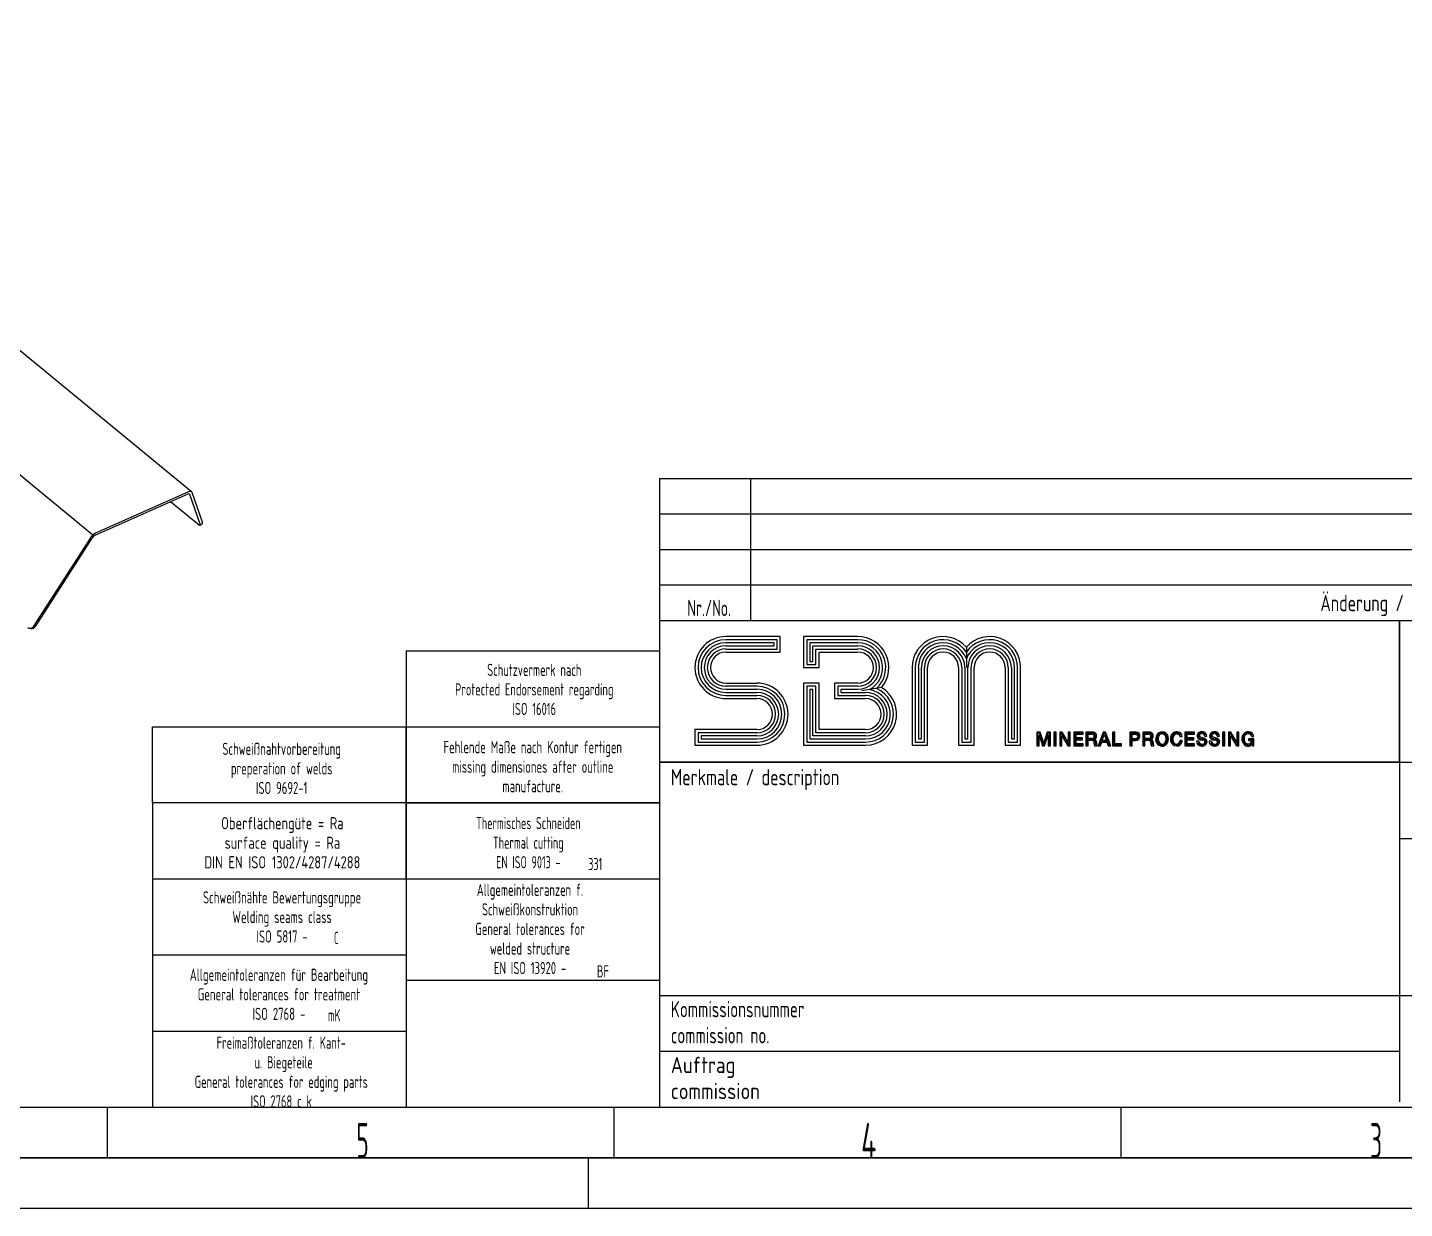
# Model space of a CAD drawing. Header units: millimetres. Extents: x 0 to 594, y 0 to 420.
# Drawn here: x 346.7 to 482.5, y 0 to 116.5 of the extents above; entities that cross this region are included whole.
import ezdxf

# ---------------------------------------------------------------- set-up
doc = ezdxf.new("R2010")
doc.units = ezdxf.units.MM
doc.layers.add('1', color=7, linetype='Continuous', true_color=0xffffff)
doc.layers.add('101', color=7, linetype='Continuous', true_color=0xffffff)
doc.styles.add('iso-1', font='isocp.shx')

# ---------------------------------------------------------------- blocks, each defined once
blk = doc.blocks.new('ISO2768', base_point=(359, 17.5))
at = {"layer": '1', "color": 4, "linetype": 'Continuous', "lineweight": 18}
for p, q in [((359, 25), (359, 17.5)), ((359, 25), (384, 25)), ((384, 25), (384, 17.5)), ((359, 17.5), (384, 17.5))]:
    blk.add_line(p, q, dxfattribs=at)
at = {"layer": '1', "color": 1, "linetype": 'Continuous', "lineweight": 13, "insert": (371.46, 18.59), "char_height": 1.2, "attachment_point": 8, "line_spacing_factor": 0.963855, "style": 'iso-1'}
blk.add_mtext('\\W0.7111;Allgemeintoleranzen für Bearbeitung\\PGeneral tolerances for treatment\\PISO 2768 -', dxfattribs=at)
at = {"layer": '1', "color": 3, "linetype": 'Continuous', "lineweight": 13, "insert": (376.29, 18.45), "char_height": 1.2, "attachment_point": 7, "line_spacing_factor": 0.963855, "style": 'iso-1'}
blk.add_mtext('\\W0.6563;mK', dxfattribs=at)
blk = doc.blocks.new('ISO16016', base_point=(384, 47.5))
at = {"layer": '1', "color": 4, "linetype": 'Continuous', "lineweight": 18}
for p, q in [((384, 55), (384, 47.5)), ((384, 55), (409, 55)), ((409, 55), (409, 47.5)), ((384, 47.5), (409, 47.5))]:
    blk.add_line(p, q, dxfattribs=at)
at = {"layer": '1', "color": 1, "linetype": 'Continuous', "lineweight": 13, "insert": (396.65, 48.66), "char_height": 1.2, "attachment_point": 8, "line_spacing_factor": 0.963855, "style": 'iso-1'}
blk.add_mtext('\\W0.6940;Schutzvermerk nach\\PProtected Endorsement regarding\\PISO 16016', dxfattribs=at)
blk = doc.blocks.new('Nach Kontur fertigen', base_point=(384, 40))
at = {"layer": '1', "color": 4, "linetype": 'Continuous', "lineweight": 18}
for p, q in [((384, 40), (384, 47.5)), ((384, 47.5), (409, 47.5)), ((409, 47.5), (409, 40)), ((409, 40), (384, 40))]:
    blk.add_line(p, q, dxfattribs=at)
at = {"layer": '1', "color": 1, "linetype": 'Continuous', "lineweight": 13, "insert": (396.5, 41.04), "char_height": 1.2, "attachment_point": 8, "line_spacing_factor": 0.963855, "style": 'iso-1'}
blk.add_mtext('\\W0.7060;Fehlende Maße nach Kontur fertigen\\Pmissing dimensiones after outline\\Pmanufacture.', dxfattribs=at)
blk = doc.blocks.new('ISO9013 - Thermisches Schneiden', base_point=(384, 32.5))
at = {"layer": '1', "color": 4, "linetype": 'Continuous', "lineweight": 18}
for p, q in [((384, 40), (409, 40)), ((384, 40), (384, 32.5)), ((409, 40), (409, 32.5)), ((384, 32.5), (409, 32.5))]:
    blk.add_line(p, q, dxfattribs=at)
at = {"layer": '1', "color": 1, "linetype": 'Continuous', "lineweight": 13, "insert": (396.06, 33.55), "char_height": 1.2, "attachment_point": 8, "line_spacing_factor": 0.963855, "style": 'iso-1'}
blk.add_mtext('\\W0.6723;Thermisches Schneiden\\PThermal cutting\\PEN ISO 9013 -', dxfattribs=at)
at = {"layer": '1', "color": 3, "linetype": 'Continuous', "lineweight": 13, "insert": (401.97, 33.37), "char_height": 1.2, "attachment_point": 7, "line_spacing_factor": 0.963855, "style": 'iso-1'}
blk.add_mtext('\\W0.6756;331', dxfattribs=at)
blk = doc.blocks.new('ISO9013 - Thermisches Schneiden [SBM]', base_point=(384, 32.5))
at = {"layer": '1', "color": 18, "linetype": 'Continuous', "lineweight": 25}
blk.add_blockref('ISO9013 - Thermisches Schneiden', (384, 32.5), dxfattribs=at)
blk = doc.blocks.new('ISO13920 - Allg_Tol_ f_ Schweißkonst_', base_point=(384, 22.5))
at = {"layer": '1', "color": 4, "linetype": 'Continuous', "lineweight": 18}
for p, q in [((384, 32.5), (384, 22.5)), ((384, 32.5), (409, 32.5)), ((409, 32.5), (409, 22.5)), ((384, 22.5), (409, 22.5))]:
    blk.add_line(p, q, dxfattribs=at)
at = {"layer": '1', "color": 1, "linetype": 'Continuous', "lineweight": 13, "insert": (396.23, 23.11), "char_height": 1.2, "attachment_point": 8, "line_spacing_factor": 0.963855, "style": 'iso-1'}
blk.add_mtext('\\W0.6988;Allgemeintoleranzen f.\\PSchweißkonstruktion\\PGeneral tolerances for\\Pwelded structure\\PEN ISO 13920 -', dxfattribs=at)
at = {"layer": '1', "color": 3, "linetype": 'Continuous', "lineweight": 13, "insert": (402.83, 22.78), "char_height": 1.2, "attachment_point": 7, "line_spacing_factor": 0.963855, "style": 'iso-1'}
blk.add_mtext('\\W0.6994;BF', dxfattribs=at)
blk = doc.blocks.new('ISO13920 - Allg_ Tol_ f_ Schweißkonst_ [SBM]', base_point=(384, 22.5))
at = {"layer": '1', "color": 18, "linetype": 'Continuous', "lineweight": 25}
blk.add_blockref('ISO13920 - Allg_Tol_ f_ Schweißkonst_', (384, 22.5), dxfattribs=at)
blk = doc.blocks.new('DIN_EN_ISO1302_A2', base_point=(359, 32.5))
at = {"layer": '1', "color": 4, "linetype": 'Continuous', "lineweight": 18}
for p, q in [((359, 40), (359, 32.5)), ((384, 40), (359, 40)), ((384, 32.5), (384, 40)), ((359, 32.5), (384, 32.5))]:
    blk.add_line(p, q, dxfattribs=at)
at = {"layer": '1', "color": 1, "linetype": 'Continuous', "lineweight": 13, "insert": (371.8, 33.54), "char_height": 1.2, "attachment_point": 8, "line_spacing_factor": 0.963855, "style": 'iso-1'}
blk.add_mtext('\\W0.8226;Oberflächengüte = Ra\\Psurface quality = Ra\\PDIN EN ISO 1302/4287/4288', dxfattribs=at)
blk = doc.blocks.new('ISO5817', base_point=(359, 25))
at = {"layer": '1', "color": 4, "linetype": 'Continuous', "lineweight": 18}
for p, q in [((359, 32.5), (359, 25)), ((359, 32.5), (384, 32.5)), ((384, 32.5), (384, 25)), ((359, 25), (384, 25))]:
    blk.add_line(p, q, dxfattribs=at)
at = {"layer": '1', "color": 1, "linetype": 'Continuous', "lineweight": 13, "insert": (371.77, 26.22), "char_height": 1.2, "attachment_point": 8, "line_spacing_factor": 0.963855, "style": 'iso-1'}
blk.add_mtext('\\W0.7101;Schweißnähte Bewertungsgruppe\\PWelding seams class\\PISO 5817 -', dxfattribs=at)
at = {"layer": '1', "color": 3, "linetype": 'Continuous', "lineweight": 13, "insert": (376.9, 26.08), "char_height": 1.2, "attachment_point": 7, "line_spacing_factor": 0.963855, "style": 'iso-1'}
blk.add_mtext('\\W0.5104;C', dxfattribs=at)
blk = doc.blocks.new('ISO9692-1', base_point=(359, 40))
at = {"layer": '1', "color": 4, "linetype": 'Continuous', "lineweight": 18}
for p, q in [((359, 40), (359, 47.5)), ((359, 47.5), (384, 47.5)), ((384, 47.5), (384, 40)), ((384, 40), (359, 40))]:
    blk.add_line(p, q, dxfattribs=at)
at = {"layer": '1', "color": 1, "linetype": 'Continuous', "lineweight": 13, "insert": (371.73, 40.87), "char_height": 1.2, "attachment_point": 8, "line_spacing_factor": 0.963855, "style": 'iso-1'}
blk.add_mtext('\\W0.7053;Schweißnahtvorbereitung\\Ppreperation of welds\\PISO 9692-1', dxfattribs=at)
blk = doc.blocks.new('ISO2768_kb - Freimaßtoleranzen f_ Kant- u_ Biegeteile', base_point=(359, 10))
at = {"layer": '1', "color": 4, "linetype": 'Continuous', "lineweight": 18}
for p, q in [((359, 17.5), (384, 17.5)), ((359, 17.5), (359, 10)), ((384, 17.5), (384, 10)), ((359, 10), (384, 10))]:
    blk.add_line(p, q, dxfattribs=at)
at = {"layer": '1', "color": 1, "linetype": 'Continuous', "lineweight": 13, "insert": (371.69, 9.96), "char_height": 1.2, "attachment_point": 8, "line_spacing_factor": 0.963855, "style": 'iso-1'}
blk.add_mtext('\\W0.6948;Freimaßtoleranzen f. Kant-\\P u. Biegeteile\\PGeneral tolerances for edging parts\\PISO 2768 c k', dxfattribs=at)

msp = doc.modelspace()

# ---------------------------------------------------------------- linework, layer by layer
at = {"layer": '1', "color": 4, "linetype": 'Continuous', "lineweight": 18}
for p, q in [((409, 72), (409, 10)), ((409, 72), (584, 72)), ((409, 58), (584, 58)), ((409, 58), (482, 58)), ((409, 58), (409, 44)), ((482, 58), (482, 10.5)), ((482, 44), (482, 58)), ((409, 44), (584, 44)), ((482, 44), (409, 44)), ((482, 36.5), (557, 36.5)), ((409, 21), (584, 21)), ((409, 10), (584, 10)), ((402, 0), (402, 5)), ((594, 0), (0, 0))]:
    msp.add_line(p, q, dxfattribs=at)
at = {"layer": '1', "color": 1, "linetype": 'Continuous', "lineweight": 13}
for p, q in [((418, 58), (418, 72)), ((409, 68.5), (584, 68.5)), ((409, 65), (584, 65)), ((409, 61.5), (584, 61.5)), ((409, 15.5), (482, 15.5)), ((25, 10), (584, 10)), ((354.5, 10), (354.5, 5)), ((404.5, 10), (404.5, 5)), ((454.5, 10), (454.5, 5))]:
    msp.add_line(p, q, dxfattribs=at)
at = {"layer": '1', "color": 1, "linetype": 'Continuous', "lineweight": 18}
for p, q in [((420.92, 56.4), (415.56, 56.4)), ((420.61, 56.09), (415.56, 56.09)), ((420.31, 55.78), (415.56, 55.78)), ((420.31, 55.48), (420.31, 55.78)), ((420.61, 55.17), (420.61, 56.09)), ((420.92, 54.87), (420.92, 56.4)), ((423.21, 56.4), (423.21, 53.34)), ((428.57, 56.4), (423.21, 56.4)), ((428.57, 56.09), (423.52, 56.09)), ((423.52, 56.09), (423.52, 53.64)), ((428.57, 55.78), (423.83, 55.78)), ((423.83, 55.78), (423.83, 53.95)), ((415.56, 55.48), (420.31, 55.48)), ((415.56, 55.17), (420.61, 55.17)), ((415.56, 54.87), (420.92, 54.87)), ((424.13, 55.48), (428.57, 55.48)), ((424.13, 53.95), (424.13, 55.48)), ((424.44, 55.17), (428.57, 55.17)), ((424.44, 53.64), (424.44, 55.17)), ((424.74, 54.87), (428.57, 54.87)), ((424.74, 53.34), (424.74, 54.87)), ((439.28, 55.36), (439.28, 53.34)), ((423.21, 53.34), (424.74, 53.34)), ((423.52, 53.64), (424.44, 53.64)), ((423.83, 53.95), (424.13, 53.95)), ((433.92, 53.34), (433.92, 45.69)), ((434.23, 53.34), (434.23, 45.99)), ((434.54, 53.34), (434.54, 46.3)), ((434.84, 46.3), (434.84, 53.34)), ((435.15, 45.99), (435.15, 53.34)), ((435.45, 45.69), (435.45, 53.34)), ((438.51, 53.34), (438.51, 45.69)), ((438.82, 53.34), (438.82, 45.99)), ((439.13, 53.34), (439.13, 46.3)), ((439.43, 46.3), (439.43, 53.34)), ((439.74, 45.99), (439.74, 53.34)), ((440.04, 45.69), (440.04, 53.34)), ((443.1, 53.34), (443.1, 45.69)), ((443.41, 53.34), (443.41, 45.99)), ((443.72, 53.34), (443.72, 46.3)), ((444.02, 46.3), (444.02, 53.34)), ((444.33, 45.99), (444.33, 53.34)), ((444.63, 45.69), (444.63, 53.34)), ((415.56, 51.81), (418.62, 51.81)), ((423.21, 51.81), (423.21, 45.69)), ((424.74, 51.81), (423.21, 51.81)), ((424.74, 47.22), (424.74, 51.81)), ((426.27, 51.81), (426.27, 50.28)), ((428.57, 51.81), (426.27, 51.81)), ((418.62, 51.5), (415.56, 51.5)), ((418.62, 51.19), (415.56, 51.19)), ((415.56, 50.89), (418.62, 50.89)), ((415.56, 50.58), (418.62, 50.58)), ((415.56, 50.28), (418.62, 50.28)), ((423.52, 51.5), (423.52, 45.99)), ((424.44, 51.5), (423.52, 51.5)), ((423.83, 51.19), (423.83, 46.3)), ((424.13, 51.19), (423.83, 51.19)), ((424.13, 46.6), (424.13, 51.19)), ((424.44, 46.91), (424.44, 51.5)), ((426.27, 50.28), (429.33, 50.28)), ((426.58, 51.5), (426.58, 50.58)), ((428.57, 51.5), (426.58, 51.5)), ((426.58, 50.58), (429.33, 50.58)), ((426.89, 51.19), (426.89, 50.89)), ((428.57, 51.19), (426.89, 51.19)), ((426.89, 50.89), (429.33, 50.89)), ((430.91, 51.37), (428.95, 51.04)), ((412.5, 47.22), (412.5, 45.69)), ((418.62, 47.22), (412.5, 47.22)), ((412.81, 46.91), (412.81, 45.99)), ((418.62, 46.91), (412.81, 46.91)), ((413.12, 46.6), (413.12, 46.3)), ((418.62, 46.6), (413.12, 46.6)), ((413.12, 46.3), (418.62, 46.3)), ((423.83, 46.3), (429.33, 46.3)), ((429.33, 46.6), (424.13, 46.6)), ((429.33, 46.91), (424.44, 46.91)), ((429.33, 47.22), (424.74, 47.22)), ((434.54, 46.3), (434.84, 46.3)), ((439.13, 46.3), (439.43, 46.3)), ((443.72, 46.3), (444.02, 46.3)), ((412.5, 45.69), (418.62, 45.69)), ((412.81, 45.99), (418.62, 45.99)), ((423.21, 45.69), (429.33, 45.69)), ((423.52, 45.99), (429.33, 45.99)), ((433.92, 45.69), (435.45, 45.69)), ((434.23, 45.99), (435.15, 45.99)), ((438.51, 45.69), (440.04, 45.69)), ((438.82, 45.99), (439.74, 45.99)), ((443.1, 45.69), (444.63, 45.69)), ((443.41, 45.99), (444.33, 45.99))]:
    msp.add_line(p, q, dxfattribs=at)
at = {"layer": '1', "color": 6, "linetype": 'Continuous', "lineweight": 18}
for p, q in [((446.21, 46.97), (446.21, 45.63)), ((446.54, 46.97), (446.21, 46.97)), ((446.33, 46.9), (446.46, 46.9)), ((446.33, 45.69), (446.33, 46.9)), ((446.44, 46.66), (446.8, 45.63)), ((446.44, 45.63), (446.44, 46.66)), ((446.46, 46.9), (446.87, 45.69)), ((446.9, 45.92), (446.54, 46.97)), ((447.24, 46.97), (446.9, 45.92)), ((446.92, 45.69), (447.33, 46.9)), ((446.99, 45.63), (447.35, 46.66)), ((447.56, 46.97), (447.24, 46.97)), ((447.33, 46.9), (447.45, 46.9)), ((447.35, 46.66), (447.35, 45.63)), ((447.45, 46.9), (447.45, 45.69)), ((447.56, 45.63), (447.56, 46.97)), ((448.13, 46.97), (447.9, 46.97)), ((447.9, 46.97), (447.9, 45.63)), ((448.02, 45.69), (448.02, 46.9)), ((448.13, 45.63), (448.13, 46.97)), ((448.48, 46.97), (448.48, 45.63)), ((448.71, 46.97), (448.48, 46.97)), ((448.58, 46.9), (448.63, 46.9)), ((448.58, 45.69), (448.58, 46.9)), ((448.63, 46.9), (449.36, 45.69)), ((448.69, 46.61), (449.28, 45.63)), ((448.69, 45.63), (448.69, 46.61)), ((449.3, 45.97), (448.71, 46.97)), ((449.3, 46.97), (449.3, 45.97)), ((449.52, 46.97), (449.3, 46.97)), ((449.41, 45.69), (449.41, 46.9)), ((449.52, 45.63), (449.52, 46.97)), ((449.86, 46.97), (449.86, 45.63)), ((450.79, 46.97), (449.86, 46.97)), ((449.98, 46.87), (449.98, 45.73)), ((450.73, 46.87), (449.98, 46.87)), ((449.98, 46.31), (450.67, 46.31)), ((450.09, 46.77), (450.79, 46.77)), ((450.09, 46.41), (450.09, 46.77)), ((450.74, 46.41), (450.09, 46.41)), ((450.09, 46.22), (450.74, 46.22)), ((450.09, 45.83), (450.09, 46.22)), ((450.74, 46.22), (450.74, 46.41)), ((450.79, 46.77), (450.79, 46.97)), ((451.07, 46.97), (451.07, 45.63)), ((451.69, 46.97), (451.07, 46.97)), ((451.18, 46.87), (451.18, 45.73)), ((451.18, 46.87), (451.69, 46.87)), ((451.78, 46.26), (451.18, 46.26)), ((451.3, 46.35), (451.3, 46.78)), ((451.3, 46.78), (451.66, 46.78)), ((451.68, 46.35), (451.3, 46.35)), ((451.7, 46.35), (451.68, 46.35)), ((451.74, 46.97), (451.69, 46.97)), ((451.92, 46.26), (451.91, 46.26)), ((452.77, 46.97), (452.27, 45.63)), ((452.42, 45.73), (452.83, 46.87)), ((452.68, 46.16), (452.88, 46.73)), ((453.01, 46.97), (452.77, 46.97)), ((452.83, 46.87), (452.94, 46.87)), ((452.88, 46.73), (453.09, 46.16)), ((452.94, 46.87), (453.36, 45.73)), ((453.51, 45.63), (453.01, 46.97)), ((453.7, 46.97), (453.7, 45.63)), ((453.93, 46.97), (453.7, 46.97)), ((453.81, 46.87), (453.81, 45.73)), ((453.93, 45.83), (453.93, 46.97)), ((455.39, 46.97), (455.39, 45.63)), ((455.96, 46.97), (455.39, 46.97)), ((455.5, 46.87), (456.01, 46.87)), ((455.5, 46.87), (455.5, 45.73)), ((456.01, 46.26), (455.5, 46.26)), ((455.62, 46.78), (455.95, 46.78)), ((455.62, 46.33), (455.62, 46.78)), ((455.95, 46.33), (455.62, 46.33)), ((455.97, 46.33), (455.95, 46.33)), ((456.03, 46.97), (455.96, 46.97)), ((456.67, 46.97), (456.67, 45.63)), ((457.28, 46.97), (456.67, 46.97)), ((456.78, 46.87), (457.28, 46.87)), ((456.78, 46.87), (456.78, 45.73)), ((457.38, 46.26), (456.78, 46.26)), ((456.89, 46.35), (456.89, 46.78)), ((456.89, 46.78), (457.26, 46.78)), ((457.27, 46.35), (456.89, 46.35)), ((457.3, 46.35), (457.27, 46.35)), ((457.34, 46.97), (457.28, 46.97)), ((457.52, 46.26), (457.51, 46.26)), ((460.33, 46.57), (460.34, 46.54)), ((460.34, 46.54), (460.56, 46.54)), ((460.84, 46.97), (460.84, 45.63)), ((461.77, 46.97), (460.84, 46.97)), ((460.95, 46.87), (460.95, 45.73)), ((461.71, 46.87), (460.95, 46.87)), ((460.95, 46.31), (461.65, 46.31)), ((461.07, 46.77), (461.77, 46.77)), ((461.07, 46.41), (461.07, 46.77)), ((461.71, 46.41), (461.07, 46.41)), ((461.07, 46.22), (461.71, 46.22)), ((461.07, 45.83), (461.07, 46.22)), ((461.71, 46.22), (461.71, 46.41)), ((461.77, 46.77), (461.77, 46.97)), ((462.77, 46.6), (462.78, 46.57)), ((462.78, 46.57), (463, 46.57)), ((462.87, 46.68), (462.87, 46.68)), ((464.02, 46.6), (464.02, 46.57)), ((464.02, 46.57), (464.24, 46.57)), ((464.11, 46.68), (464.11, 46.68)), ((464.55, 46.97), (464.55, 45.63)), ((464.77, 46.97), (464.55, 46.97)), ((464.66, 45.69), (464.66, 46.9)), ((464.77, 45.63), (464.77, 46.97)), ((465.12, 46.97), (465.12, 45.63)), ((465.35, 46.97), (465.12, 46.97)), ((465.22, 46.9), (465.27, 46.9)), ((465.22, 45.69), (465.22, 46.9)), ((465.27, 46.9), (466, 45.69)), ((465.33, 45.63), (465.33, 46.61)), ((465.33, 46.61), (465.92, 45.63)), ((465.94, 45.97), (465.35, 46.97)), ((465.94, 46.97), (465.94, 45.97)), ((466.16, 46.97), (465.94, 46.97)), ((466.05, 45.69), (466.05, 46.9)), ((466.16, 45.63), (466.16, 46.97)), ((467.09, 46.33), (467.09, 46.15)), ((467.63, 46.33), (467.09, 46.33)), ((467.52, 46.22), (467.2, 46.22)), ((467.39, 46.57), (467.4, 46.54)), ((467.4, 46.54), (467.62, 46.54)), ((467.52, 46.02), (467.52, 46.22)), ((467.63, 45.63), (467.63, 46.33)), ((446.21, 45.63), (446.44, 45.63)), ((446.8, 45.63), (446.99, 45.63)), ((446.87, 45.69), (446.92, 45.69)), ((447.35, 45.63), (447.56, 45.63)), ((447.9, 45.63), (448.13, 45.63)), ((448.48, 45.63), (448.69, 45.63)), ((449.28, 45.63), (449.52, 45.63)), ((449.36, 45.69), (449.41, 45.69)), ((449.86, 45.63), (450.8, 45.63)), ((449.98, 45.73), (450.73, 45.73)), ((450.8, 45.83), (450.09, 45.83)), ((450.8, 45.63), (450.8, 45.83)), ((451.07, 45.63), (451.3, 45.63)), ((451.3, 46.17), (451.63, 46.17)), ((451.3, 45.63), (451.3, 46.17)), ((451.92, 45.64), (451.92, 45.63)), ((451.92, 45.63), (452.17, 45.63)), ((452.27, 45.63), (452.5, 45.63)), ((452.5, 45.63), (452.63, 45.98)), ((452.55, 46.07), (453.23, 46.07)), ((452.63, 45.98), (453.14, 45.98)), ((453.09, 46.16), (452.68, 46.16)), ((453.14, 45.98), (453.27, 45.63)), ((453.27, 45.63), (453.51, 45.63)), ((453.7, 45.63), (454.59, 45.63)), ((453.81, 45.73), (454.47, 45.73)), ((454.59, 45.83), (453.93, 45.83)), ((454.59, 45.63), (454.59, 45.83)), ((455.39, 45.63), (455.62, 45.63)), ((455.62, 46.14), (455.96, 46.14)), ((455.62, 45.63), (455.62, 46.14)), ((456.67, 45.63), (456.89, 45.63)), ((456.89, 46.17), (457.23, 46.17)), ((456.89, 45.63), (456.89, 46.17)), ((457.51, 45.64), (457.52, 45.63)), ((457.52, 45.63), (457.76, 45.63)), ((460.56, 46.14), (460.35, 46.14)), ((460.56, 46.08), (460.56, 46.14)), ((460.84, 45.63), (461.78, 45.63)), ((460.95, 45.73), (461.71, 45.73)), ((461.78, 45.83), (461.07, 45.83)), ((461.78, 45.63), (461.78, 45.83)), ((462.21, 46.07), (461.98, 46.07)), ((462.21, 46.04), (462.21, 46.07)), ((463.45, 46.07), (463.23, 46.07)), ((463.45, 46.04), (463.45, 46.07)), ((464.55, 45.63), (464.77, 45.63)), ((465.12, 45.63), (465.33, 45.63)), ((465.92, 45.63), (466.16, 45.63)), ((466, 45.69), (466.05, 45.69)), ((467.09, 46.15), (467.43, 46.15)), ((467.43, 45.76), (467.46, 45.78)), ((467.46, 45.78), (467.49, 45.63)), ((467.49, 45.63), (467.63, 45.63)), ((467.52, 46.02), (467.55, 45.7))]:
    msp.add_line(p, q, dxfattribs=at)
at = {"layer": '1', "color": 4, "linetype": 'Continuous', "lineweight": 25}
msp.add_line((589, 5), (20, 5), dxfattribs=at)
at = {"layer": '1', "color": 1, "linetype": 'Continuous', "lineweight": 18}
for centre, radius, start, end in [((415.56, 53.34), 3.06, 90, 270), ((415.56, 53.34), 2.75, 90, 270), ((415.56, 53.34), 2.45, 90, 270), ((428.57, 53.34), 3.06, 319.9677, 90), ((428.57, 53.34), 2.75, 311.8088, 90), ((428.57, 53.34), 2.45, 297.5778, 90), ((436.98, 53.34), 3.06, 41.4096, 180), ((436.98, 53.34), 2.75, 33.5573, 180), ((436.98, 53.34), 2.45, 20.3641, 180), ((441.57, 53.34), 3.06, 360, 138.5904), ((441.57, 53.34), 2.75, 360, 146.4427), ((441.57, 53.34), 2.45, 360, 159.6359), ((415.56, 53.34), 2.14, 90, 270), ((415.56, 53.34), 1.84, 90, 270), ((415.56, 53.34), 1.53, 90, 270), ((428.57, 53.34), 2.14, 270, 90), ((428.57, 53.34), 1.84, 270, 90), ((428.57, 53.34), 1.53, 270, 90), ((436.98, 53.34), 2.14, 360, 180), ((436.98, 53.34), 1.84, 360, 180), ((436.98, 53.34), 1.53, 360, 180), ((441.57, 53.34), 2.14, 360, 180), ((441.57, 53.34), 1.84, 360, 180), ((441.57, 53.34), 1.53, 360, 180), ((418.62, 48.75), 3.06, 270, 90), ((418.62, 48.75), 2.75, 270, 90), ((418.62, 48.75), 2.45, 270, 90), ((418.62, 48.75), 2.14, 270, 90), ((418.62, 48.75), 1.84, 270, 90), ((418.62, 48.75), 1.53, 270, 90), ((429.33, 48.75), 3.06, 270, 58.957), ((429.33, 48.75), 2.75, 270, 67.1158), ((429.33, 48.75), 2.45, 270, 81.3468), ((429.33, 48.75), 2.14, 270, 90), ((429.33, 48.75), 1.84, 270, 90), ((429.33, 48.75), 1.53, 270, 90)]:
    msp.add_arc(centre, radius, start, end, dxfattribs=at)
at = {"layer": '1', "color": 6, "linetype": 'Continuous', "lineweight": 18}
for centre, radius, start, end in [((451.67, 46.56), 0.223, 4.9005, 90.4567), ((451.69, 46.57), 0.302, 270, 90), ((451.69, 46.56), 0.204, 274.1582, 4.9004), ((451.7, 46.27), 0.703, 82.5347, 86.7103), ((451.74, 46), 0.271, 352.0688, 79.5068), ((451.71, 46.38), 0.589, 77.5536, 82.5346), ((451.73, 46.43), 0.531, 72.0229, 77.5537), ((451.77, 46.56), 0.399, 64.6564, 72.0228), ((451.82, 46.53), 0.283, 288.5643, 298.953), ((451.88, 46.07), 0.196, 64.419, 75.6506), ((451.79, 46.6), 0.356, 56.4087, 64.6564), ((451.81, 46.56), 0.314, 298.9529, 308.3029), ((451.87, 46.05), 0.219, 54.3456, 64.4191), ((451.81, 46.64), 0.311, 46.9821, 56.4087), ((451.87, 46.06), 0.213, 46.4532, 54.3455), ((451.81, 46.55), 0.301, 308.3029, 318.0437), ((451.83, 46.65), 0.289, 36.8309, 46.9821), ((451.84, 46.03), 0.25, 39.7233, 46.4532), ((451.81, 46.55), 0.308, 318.0437, 327.5706), ((451.86, 46.04), 0.227, 32.2959, 39.7234), ((451.82, 46.65), 0.292, 26.7823, 36.8309), ((451.8, 46.56), 0.313, 327.5705, 336.9566), ((451.79, 46.64), 0.326, 17.7788, 26.7823), ((451.76, 46.58), 0.364, 336.9566, 345.0196), ((451.74, 46.62), 0.387, 10.1778, 17.7788), ((451.73, 46.58), 0.396, 345.0196, 352.4285), ((451.68, 46.61), 0.448, 3.6236, 10.1779), ((451.57, 46.6), 0.556, 358.3458, 3.6236), ((451.63, 46.6), 0.496, 352.4286, 358.3457), ((455.95, 46.55), 0.225, 2.4637, 90.4159), ((455.96, 46.57), 0.43, 269.7026, 355.3612), ((455.95, 46.55), 0.223, 273.9666, 2.4637), ((456.01, 46.57), 0.302, 270, 90), ((456, 46.57), 0.399, 355.3611, 85.251), ((457.26, 46.56), 0.223, 4.9005, 90.4567), ((457.28, 46.57), 0.302, 270, 90), ((457.28, 46.56), 0.204, 274.1582, 4.9004), ((457.3, 46.27), 0.703, 82.5347, 86.7103), ((457.33, 46), 0.271, 352.0688, 79.5068), ((457.31, 46.38), 0.589, 77.5536, 82.5346), ((457.32, 46.43), 0.531, 72.0228, 77.5537), ((457.36, 46.56), 0.399, 64.6563, 72.0228), ((457.42, 46.53), 0.283, 288.5643, 298.953), ((457.47, 46.07), 0.196, 64.4191, 75.6506), ((457.38, 46.6), 0.356, 56.4087, 64.6564), ((457.4, 46.56), 0.314, 298.953, 308.3029), ((457.46, 46.05), 0.219, 54.3456, 64.4191), ((457.41, 46.64), 0.311, 46.9822, 56.4087), ((457.46, 46.06), 0.213, 46.4532, 54.3457), ((457.41, 46.55), 0.301, 308.3029, 318.0438), ((457.44, 46.03), 0.25, 39.7235, 46.4532), ((457.42, 46.65), 0.289, 36.8309, 46.9822), ((457.4, 46.55), 0.308, 318.0437, 327.5706), ((457.46, 46.04), 0.227, 32.2959, 39.7234), ((457.42, 46.65), 0.292, 26.7823, 36.8309), ((457.4, 46.56), 0.313, 327.5705, 336.9566), ((457.39, 46.64), 0.326, 17.7788, 26.7823), ((457.35, 46.58), 0.364, 336.9566, 345.0196), ((457.33, 46.62), 0.387, 10.1778, 17.7788), ((457.27, 46.61), 0.448, 3.6236, 10.1779), ((457.32, 46.58), 0.396, 345.0196, 352.4285), ((457.16, 46.6), 0.556, 358.3458, 3.6236), ((457.22, 46.6), 0.496, 352.4285, 358.3457), ((458.78, 46.29), 0.838, 150.5666, 195.605), ((458.57, 46.41), 0.592, 90.0226, 150.5666), ((458.81, 46.32), 0.743, 157.6114, 222.728), ((458.59, 46.42), 0.504, 125.2211, 157.6114), ((458.81, 46.32), 0.631, 157.6113, 222.7277), ((458.59, 46.42), 0.392, 125.2202, 157.6114), ((458.57, 46.45), 0.467, 89.7035, 125.2211), ((458.57, 46.45), 0.355, 89.6065, 125.2202), ((458.57, 46.37), 0.637, 14.2247, 90.2914), ((458.57, 46.39), 0.52, 14.231, 90.3245), ((458.57, 46.39), 0.408, 14.2313, 90.4103), ((458.31, 46.33), 0.679, 323.7928, 14.2313), ((458.31, 46.33), 0.791, 323.7928, 14.231), ((458.41, 46.32), 0.804, 316.5572, 14.2247), ((460.29, 46.3), 0.891, 157.3651, 189.9134), ((460.01, 46.41), 0.588, 109.6552, 157.3651), ((460.29, 46.3), 0.779, 157.3651, 189.9135), ((460.01, 46.41), 0.476, 117.5459, 157.3651), ((460.22, 46.27), 0.597, 132.3335, 212.7225), ((460.03, 46.48), 0.429, 39.622, 123.6906), ((460.02, 46.39), 0.618, 62.6237, 109.6551), ((460.03, 46.48), 0.317, 16.6501, 132.3335), ((460.08, 46.51), 0.482, 4.2744, 62.6237), ((460.08, 46.51), 0.37, 23.5901, 41.6694), ((462.4, 46.6), 0.376, 140.5304, 182.8947), ((462.35, 46.6), 0.32, 182.8947, 231.8301), ((462.52, 46.5), 0.533, 74.0878, 140.5304), ((462.4, 46.6), 0.264, 140.5312, 182.8935), ((462.35, 46.6), 0.208, 182.8935, 231.8301), ((462.56, 46.87), 0.673, 231.8301, 272.2121), ((462.52, 46.5), 0.421, 74.0887, 140.5312), ((462.56, 46.87), 0.561, 231.8301, 272.2121), ((462.4, 46.64), 0.146, 139.3336, 258.462), ((462.5, 46.54), 0.288, 75.3888, 139.3336), ((461.96, 44.52), 2.01, 64.3973, 78.462), ((462.51, 46.56), 0.269, 7.9316, 75.3888), ((462.6, 45.99), 0.326, 353.9423, 92.2121), ((462.6, 45.99), 0.214, 353.9394, 92.2123), ((462.54, 46.57), 0.347, 18.3302, 74.0887), ((462.54, 46.57), 0.459, 359.6607, 74.0878), ((462.69, 46.03), 0.337, 338.4922, 64.3973), ((462.51, 46.56), 0.381, 17.8717, 27.554), ((463.64, 46.6), 0.376, 140.5304, 182.8947), ((463.59, 46.6), 0.32, 182.8947, 231.8301), ((463.76, 46.5), 0.533, 74.0878, 140.5304), ((463.64, 46.6), 0.264, 140.5312, 182.8935), ((463.59, 46.6), 0.208, 182.8935, 231.8301), ((463.81, 46.87), 0.673, 231.8301, 272.2121), ((463.76, 46.5), 0.421, 74.0887, 140.5312), ((463.81, 46.87), 0.561, 231.8301, 272.2121), ((463.64, 46.64), 0.146, 139.3336, 258.462), ((463.75, 46.54), 0.288, 75.3888, 139.3336), ((463.21, 44.52), 2.01, 64.3973, 78.462), ((463.75, 46.56), 0.269, 7.9316, 75.3888), ((463.84, 45.99), 0.326, 353.9423, 92.2121), ((463.84, 45.99), 0.214, 353.9394, 92.2123), ((463.78, 46.57), 0.347, 18.3302, 74.0887), ((463.78, 46.57), 0.459, 359.6607, 74.0878), ((463.93, 46.03), 0.337, 338.4922, 64.3973), ((463.75, 46.56), 0.381, 17.8717, 27.554), ((467.26, 46.31), 0.808, 155.4406, 224.1625), ((467.1, 46.38), 0.632, 85.9212, 155.4406), ((467.39, 46.34), 0.83, 170.7968, 192.1128), ((467.1, 46.39), 0.543, 127.4943, 171.5677), ((467.56, 46.32), 0.892, 171.5672, 193.7068), ((467.1, 46.39), 0.431, 127.4967, 171.5672), ((467.08, 46.42), 0.5, 76.2204, 127.4943), ((467.08, 46.42), 0.388, 76.22, 127.4967), ((467.1, 46.49), 0.524, 6.0793, 85.9211), ((467.1, 46.5), 0.304, 13.2973, 76.22), ((467.1, 46.5), 0.416, 21.3234, 76.2204), ((451.64, 45.7), 0.471, 85.2101, 90.5249), ((451.65, 45.82), 0.352, 78.0994, 85.2101), ((451.67, 45.92), 0.255, 71.2107, 78.0994), ((451.68, 45.97), 0.203, 62.6007, 71.2108), ((451.7, 45.99), 0.17, 52.3105, 62.6006), ((451.7, 46), 0.16, 41.3626, 52.3103), ((451.69, 45.99), 0.176, 31.4066, 41.3626), ((451.66, 45.97), 0.218, 23.36, 31.4065), ((451.61, 45.95), 0.266, 16.7661, 23.3601), ((451.5, 45.92), 0.384, 12.2018, 16.766), ((451.4, 45.9), 0.483, 8.5735, 12.2017), ((451.22, 45.87), 0.666, 5.9448, 8.5735), ((451.09, 45.86), 0.803, 3.7631, 5.9448), ((450.7, 45.83), 1.19, 2.2919, 3.7631), ((450.83, 45.84), 1.06, 0.6338, 2.2919), ((447.07, 45.79), 4.82, 0.2701, 0.6337), ((457.3, 45.84), 5.41, 180.2701, 180.5936), ((452.56, 45.79), 0.675, 180.5936, 183.1866), ((452.44, 45.79), 0.549, 183.1865, 186.3788), ((452.22, 45.76), 0.332, 186.3788, 191.6496), ((452.19, 45.76), 0.301, 191.6496, 197.4718), ((452.09, 45.72), 0.191, 197.4719, 206.6163), ((452.69, 45.86), 0.69, 172.0688, 191.5702), ((451.83, 46.02), 0.269, 26.0298, 32.2959), ((451.82, 46.02), 0.277, 19.9457, 26.0298), ((451.76, 45.99), 0.344, 15.051, 19.9456), ((451.77, 46), 0.333, 9.996, 15.051), ((451.64, 45.98), 0.458, 6.3205, 9.996), ((451.71, 45.98), 0.387, 1.9688, 6.3205), ((451, 45.96), 1.1, 0.4395, 1.9687), ((454.82, 45.99), 2.72, 180.4395, 181.0586), ((453.32, 45.96), 1.22, 181.0585, 182.4419), ((453.52, 45.97), 1.42, 182.4419, 183.6307), ((453.28, 45.95), 1.17, 183.6307, 185.0653), ((453.18, 45.94), 1.08, 185.0652, 186.6298), ((453.06, 45.93), 0.96, 186.6298, 188.383), ((453.02, 45.93), 0.921, 188.383, 190.2103), ((452.69, 45.86), 0.578, 190.2103, 193.1248), ((452.69, 45.87), 0.579, 193.1248, 196.033), ((452.45, 45.8), 0.329, 196.0329, 201.1556), ((452.4, 45.78), 0.276, 201.1555, 207.2534), ((452.3, 45.73), 0.165, 207.2533, 217.4618), ((457.23, 45.75), 0.421, 76.0563, 90.5248), ((457.29, 46), 0.171, 41.3628, 76.0565), ((457.22, 45.94), 0.263, 348.4073, 41.3628), ((457.85, 45.81), 0.378, 168.4074, 206.6162), ((458.28, 45.86), 0.69, 172.0688, 191.5702), ((457.42, 46.02), 0.269, 26.0299, 32.2959), ((457.41, 46.02), 0.277, 19.9455, 26.0299), ((457.35, 45.99), 0.344, 15.051, 19.9456), ((457.36, 46), 0.333, 9.996, 15.051), ((457.24, 45.98), 0.458, 6.3205, 9.996), ((457.31, 45.98), 0.387, 1.9688, 6.3205), ((456.6, 45.96), 1.1, 0.4395, 1.9687), ((460.42, 45.99), 2.72, 180.4395, 181.0586), ((458.91, 45.96), 1.22, 181.0585, 182.4419), ((459.11, 45.97), 1.42, 182.4419, 183.6307), ((458.87, 45.95), 1.17, 183.6307, 185.0653), ((458.77, 45.94), 1.08, 185.0652, 186.6298), ((458.66, 45.93), 0.96, 186.6298, 188.383), ((458.62, 45.93), 0.921, 188.383, 190.2103), ((458.28, 45.86), 0.578, 190.2103, 193.1248), ((458.28, 45.87), 0.579, 193.1248, 196.033), ((458.04, 45.8), 0.329, 196.0329, 201.1556), ((457.99, 45.78), 0.276, 201.1555, 207.2534), ((457.9, 45.73), 0.165, 207.2533, 217.4616), ((458.6, 46.24), 0.65, 195.605, 252.9016), ((458.59, 46.12), 0.444, 222.728, 323.7928), ((458.59, 46.12), 0.332, 222.7277, 323.7929), ((458.58, 46.16), 0.572, 252.9015, 316.5572), ((460.04, 46.26), 0.64, 189.9134, 266.1154), ((460.04, 46.26), 0.528, 189.9135, 266.1151), ((459.99, 46.12), 0.325, 212.7226, 287.839), ((460.03, 46.14), 0.528, 266.1154, 353.2321), ((460.03, 46.14), 0.416, 266.1151, 350.3371), ((459.97, 46.18), 0.383, 287.8391, 353.9642), ((462.43, 46.07), 0.445, 179.7744, 233.7625), ((462.46, 46.06), 0.368, 195.0544, 229.8955), ((462.53, 46.21), 0.621, 233.7625, 273.8759), ((462.46, 46.06), 0.256, 184.8878, 229.8957), ((462.51, 46.12), 0.444, 229.8955, 265.3328), ((462.51, 46.12), 0.332, 229.8958, 265.3323), ((462.52, 46.26), 0.589, 265.3328, 291.1955), ((462.52, 46.26), 0.477, 265.3324, 291.1952), ((462.54, 46.09), 0.496, 273.8759, 338.4921), ((462.63, 45.98), 0.179, 291.1953, 353.9395), ((462.63, 45.98), 0.291, 291.1955, 353.9423), ((462.69, 46.03), 0.225, 16.9878, 35.4845), ((463.67, 46.07), 0.445, 179.7744, 233.7625), ((463.71, 46.06), 0.368, 195.0544, 229.8955), ((463.77, 46.21), 0.621, 233.7625, 273.8759), ((463.71, 46.06), 0.256, 184.8878, 229.8957), ((463.75, 46.12), 0.444, 229.8955, 265.3328), ((463.75, 46.12), 0.332, 229.8958, 265.3323), ((463.77, 46.26), 0.589, 265.3328, 291.1955), ((463.77, 46.26), 0.477, 265.3324, 291.1952), ((463.78, 46.09), 0.496, 273.8759, 338.4921), ((463.87, 45.98), 0.179, 291.1953, 353.9395), ((463.87, 45.98), 0.291, 291.1955, 353.9423), ((463.93, 46.03), 0.225, 16.9878, 35.4845), ((467.26, 46.31), 0.696, 192.1128, 224.1624), ((467.05, 46.11), 0.52, 224.1626, 317.6673), ((467.08, 46.2), 0.392, 193.7069, 272.9233), ((467.05, 46.11), 0.408, 224.1624, 238.7266), ((467.08, 46.2), 0.504, 241.8497, 272.9237), ((467.08, 46.17), 0.357, 272.9233, 357.5344), ((467.08, 46.17), 0.469, 272.9237, 342.0215)]:
    msp.add_arc(centre, radius, start, end, dxfattribs=at)
at = {"layer": '101', "color": 7, "linetype": 'Continuous', "lineweight": 18}
for p, q in [((362.83, 70.68), (193.24, 210.01)), ((362.53, 70.68), (353.35, 66.59)), ((362.47, 70.45), (353.29, 66.36)), ((363.44, 67.51), (360.78, 69.7)), ((363.69, 67.49), (362.67, 70.41)), ((363.91, 67.68), (362.89, 70.6)), ((363.69, 67.4), (363.91, 67.59)), ((352.86, 66.13), (347.26, 57.43)), ((353.01, 66.1), (347.42, 57.4)), ((346.82, 57.22), (346.97, 57.19))]:
    msp.add_line(p, q, dxfattribs=at)
at = {"layer": '101', "color": 6, "linetype": 'Continuous', "lineweight": 13}
msp.add_line((183.52, 205.76), (353.11, 66.43), dxfattribs=at)
at = {"layer": '101', "color": 7, "linetype": 'Continuous', "lineweight": 18}
for centre, major_axis, ratio, start_param, end_param in [((362.39, 70.14), (-0.444, -0.541), 0.478798, 2.857985, 3.905182), ((362.39, 70.14), (-0.254, -0.309), 0.478798, 2.857985, 3.905182), ((353.21, 66.05), (-0.444, -0.541), 0.478798, 3.905182, 4.95238), ((363.35, 67.77), (0.339, -0.368), 0.245662, 5.228998, 6.799794), ((363.57, 67.96), (-0.339, 0.368), 0.245662, 3.141582, 3.658202), ((353.21, 66.05), (-0.254, -0.309), 0.478798, 3.905182, 4.95238), ((346.93, 57.71), (-0.107, -0.488), 0.852764, 5.872172, 7.442969), ((347.08, 57.67), (0.107, 0.488), 0.852764, 3.141613, 4.301376)]:
    msp.add_ellipse(centre, major_axis=major_axis, ratio=ratio, start_param=start_param, end_param=end_param, dxfattribs=at)

# ---------------------------------------------------------------- block references
at = {"layer": '1', "color": 3, "linetype": 'Continuous', "lineweight": 13}
for name, p in [('ISO16016', (384, 47.5)), ('ISO9692-1', (359, 40)), ('Nach Kontur fertigen', (384, 40)), ('DIN_EN_ISO1302_A2', (359, 32.5)), ('ISO5817', (359, 25)), ('ISO2768', (359, 17.5)), ('ISO2768_kb - Freimaßtoleranzen f_ Kant- u_ Biegeteile', (359, 10))]:
    msp.add_blockref(name, p, dxfattribs=at)
at = {"layer": '1', "color": 18, "linetype": 'Continuous', "lineweight": 25}
for name, p in [('ISO9013 - Thermisches Schneiden [SBM]', (384, 32.5)), ('ISO13920 - Allg_ Tol_ f_ Schweißkonst_ [SBM]', (384, 22.5))]:
    msp.add_blockref(name, p, dxfattribs=at)

# ---------------------------------------------------------------- texts
at = {"layer": '1', "color": 3, "linetype": 'Continuous', "lineweight": 18, "attachment_point": 7, "line_spacing_factor": 0.963855, "style": 'iso-1'}
for s, insert, char_height in [('\\W0.5469; ', (411.52, 68.62), 2), ('\\W0.5469; ', (419.15, 68.62), 2), ('\\W0.5469; ', (411.52, 65.12), 2), ('\\W0.5469; ', (419.15, 65.12), 2), ('\\W0.5469; ', (411.54, 61.62), 2), ('\\W0.5469; ', (419.17, 61.62), 2), ('\\W1.0000;', (411.03, 37.17), 3), ('\\W1.0000;', (410.86, 31.67), 3), ('\\W1.0000;', (410.86, 26.67), 3), ('\\W1.0000;', (410.78, 21.67), 3), ('\\W1.0000;', (430.69, 16.43), 2.5), ('\\W1.0000;', (430.69, 10.93), 2.5)]:
    msp.add_mtext(s, dxfattribs=dict(at, insert=insert, char_height=char_height))
at = {"layer": '1', "color": 1, "linetype": 'Continuous', "lineweight": 18, "char_height": 1.6, "line_spacing_factor": 0.963855, "style": 'iso-1'}
for s, insert, attachment_point in [('\\W0.6908;Nr./No.', (413.9, 58.42), 8), ('\\W0.7926;Änderung / Change', (481.15, 58.42), 8), ('\\W0.8007;Merkmale / description', (410.12, 41.25), 7), ('\\W0.7508;Kommissionsnummer\\Pcommission no.', (410.12, 16.28), 7), ('\\W0.9206;Auftrag\\Pcommission', (410.12, 10.78), 7)]:
    msp.add_mtext(s, dxfattribs=dict(at, insert=insert, attachment_point=attachment_point))
at = {"layer": '1', "color": 1, "linetype": 'Continuous', "lineweight": 13, "char_height": 3.5, "attachment_point": 7, "line_spacing_factor": 0.963855, "style": 'iso-1'}
for s, insert in [('\\W0.5404;5', (379.09, 4.93)), ('\\W0.6380;4', (428.89, 4.93)), ('\\W0.5404;3', (479.09, 4.93))]:
    msp.add_mtext(s, dxfattribs=dict(at, insert=insert))

doc.saveas('drawing.dxf')
